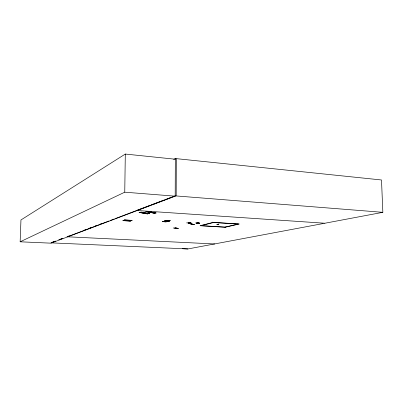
<?xml version="1.0" encoding="UTF-8"?>
<svg xmlns="http://www.w3.org/2000/svg" width="403" height="403" viewBox="0 0 403 403"><rect width="100%" height="100%" fill="white"/><g stroke="black" fill="none" stroke-linecap="round" stroke-linejoin="round"><path stroke-width="0.6" d="M175.325 159.23L125.303 154.057L20.956 219.957L20.15 241.8L50.974 243.165L175.199 196.175L175.325 158.545L381.505 179.975L382.85 212.321L324.798 223.247M176.302 158.858L176.182 195.586L175.396 195.883M168.162 220.562C166.409 221.71 166.424 220.134 166.615 221.025M166.414 221.071L166.419 220.663M166.615 220.602L166.555 221.096L166.535 220.612M166.766 221.04L166.756 220.612M154.571 203.978L154.571 203.691L151.684 204.784M20.15 241.8L124.754 192.191L125.303 154.057M190.821 224.285L194.629 224.521L190.815 224.229M176.977 227.816L173.214 228.033M166.212 221.877L162.303 221.569M168.479 221.161L164.379 220.99M122.88 220.612L130.34 221.061M124.129 220.164L131.977 220.386M124.436 220.058L132.073 220.35M124.532 220.023L132.078 220.406M131.554 220.587L124.018 220.194L131.66 220.491M169.537 220.995L167.749 221.544L169.703 221M139.055 212.331L147.614 213.917M140.682 212.255L140.43 212.29L148.959 213.676M140.889 212.124L149.437 213.716L140.924 212.124M145.795 211.575L154.158 213.106M147.297 211.404L155.81 213.021L155.523 213.046M147.332 211.404L156.163 212.991L147.82 211.444M154.384 213.172L154.676 213.142L146.289 211.635M162.293 221.6L166.217 221.872M147.705 213.922L139.186 212.436M149.407 213.741L149.15 213.746M173.668 159.387L175.325 158.545M164.248 221.746L165.965 221.227M166.147 221.242L164.424 221.751M168.333 220.582L166.575 221.091M196.246 223.282L198.352 222.824L196.442 223.322M51.519 242.636L55.513 241.115M58.944 239.81L62.944 238.289M67.528 236.546L69.286 235.876M83.371 230.521L86.302 229.408M88.65 228.516L91.582 227.398M95.103 226.063L96.861 225.393M100.382 224.053L102.145 223.383M67.321 236.788L109.052 220.96M110.231 220.512L114.341 218.95M115.52 218.507L143.604 207.852M145.337 207.192L150.531 205.223M155.145 203.475L156.863 202.82M158.011 202.387L164.313 199.994M166.605 199.127L171.759 197.173M172.907 196.735L174.625 196.085M52.551 242.193L55.428 241.11M58.883 239.81L62.908 238.289M174.811 196.105L136.677 210.477L324.833 223.242L187.944 248.943L182.448 248.706M164.147 221.066L168.157 221.307M166.338 220.396L170.293 220.648M168.394 221.247L164.389 220.96M169.265 221.338L168.847 221.318M189.566 222.597L189.939 222.627M189.098 222.869L191.002 222.305M197.898 223.061C195.022 223.836 203.183 222.99 197.999 223.055M197.767 223.096L199.127 223.161L197.359 223.086M199.631 223.166L195.767 222.965L199.621 223.207M200.8 225.756L213.605 222.501M217.338 224.325L217.786 224.33L217.403 224.33M219 224.113L216.789 224.582L218.794 224.098M224.955 227.106L238.521 223.957M188.629 222.849L189.994 223.302M176.6 228.415L175.199 227.957M175.033 227.957L176.403 228.41M186.579 222.884L190.735 222.748M192.176 223.272L188.05 223.448L192.105 223.272M50.944 242.853L187.944 248.943M66.938 236.768L214.759 243.966M201.162 225.665L225.655 227.151M122.87 220.607L130.446 221.03M238.108 224.053L212.855 222.456L212.855 222.098M166.263 220.396L170.373 220.653M124.754 192.191L175.199 196.175M175.199 195.868L382.85 212.321M145.911 211.671L154.43 213.177M178.413 228.335L174.66 228.496L178.433 228.315M191.007 222.33L189.153 222.844M147.841 213.797L139.448 212.29M188.911 222.466L188.921 222.889L188.931 222.466M123.308 220.396L130.925 220.869L123.308 220.396M213.242 222.355L200.074 225.715L225.277 227.237L239.246 224.003L213.242 222.355M166.771 220.864L165.049 220.758L166.766 220.869"/></g></svg>
